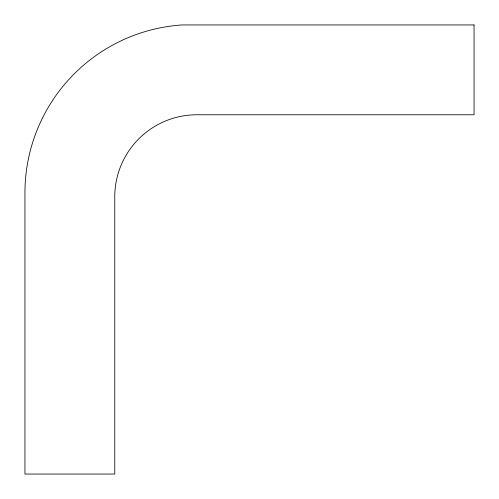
<?xml version="1.0" encoding="UTF-8"?>
<svg xmlns="http://www.w3.org/2000/svg" width="499" height="499" viewBox="0 0 499 499"><rect width="100%" height="100%" fill="white"/><g stroke="black" fill="none" stroke-linecap="round" stroke-linejoin="round"><path stroke-width="0.75" d="M474.05 24.95L182.135 24.95A168.219 168.219 0 0 0 24.95 192.807L24.95 474.05L114.77 474.05L114.77 195.427A82.117 82.117 0 0 1 196.874 114.77L474.05 114.77L474.05 24.95"/></g></svg>
